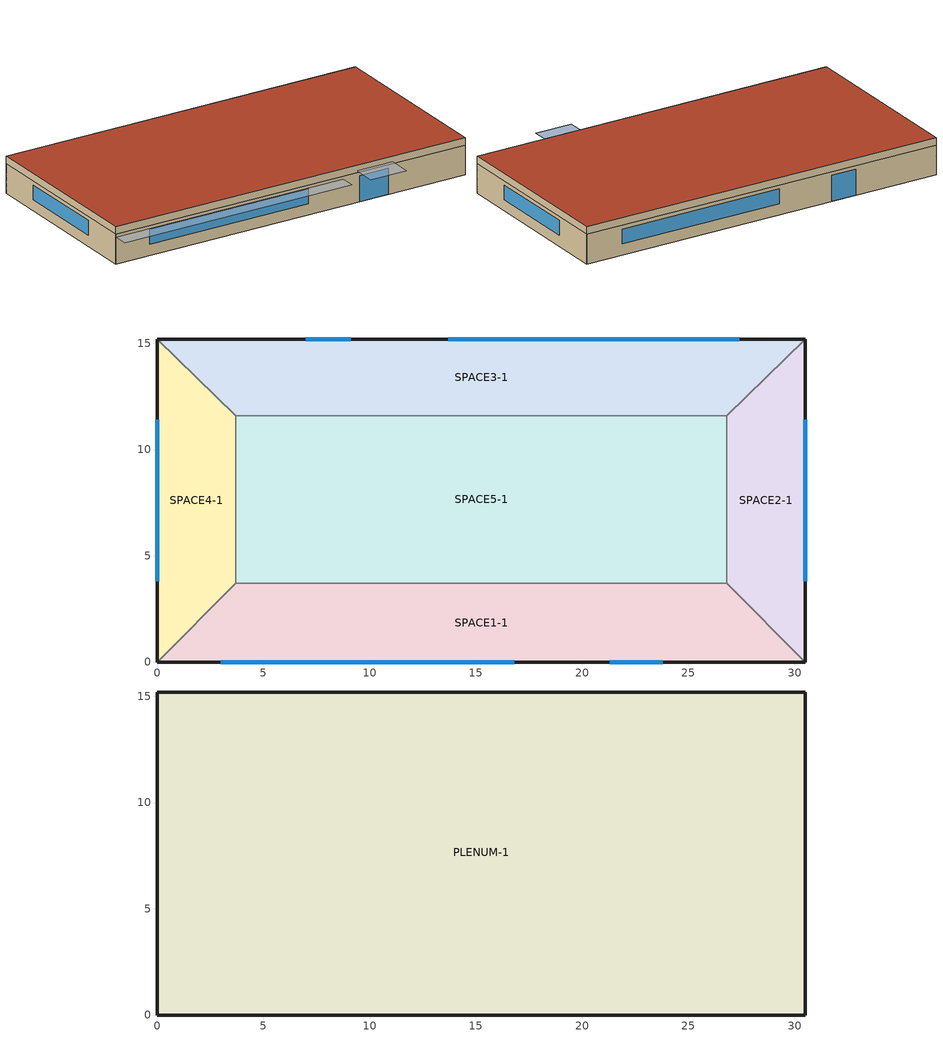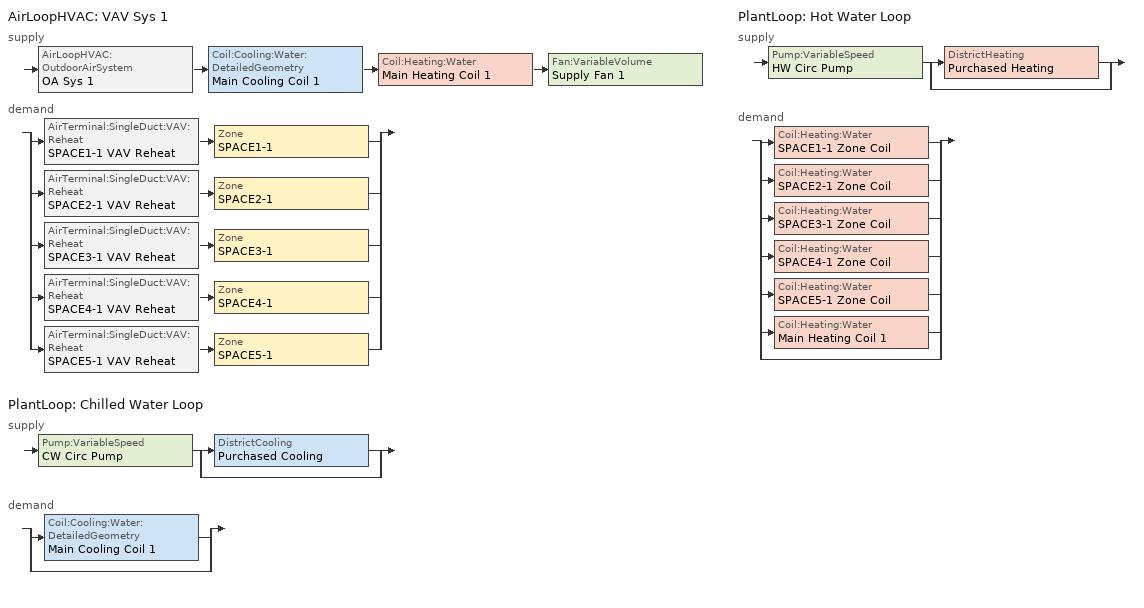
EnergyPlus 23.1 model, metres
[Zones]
SPACE3-1
 floor ground (FLOOR-SLAB-1): 26.8,11.6 3.7,11.6 0,15.2 30.5,15.2 z0
 wall outside (WALL-1): 30.5,15.2 0,15.2 z0:2.4
 wall to SPACE2-1 (INT-WALL-1): 26.8,11.6 30.5,15.2 z0:2.4
 wall to SPACE4-1 (INT-WALL-1): 0,15.2 3.7,11.6 z0:2.4
 wall to SPACE5-1 (INT-WALL-1): 3.7,11.6 26.8,11.6 z0:2.4
 window (Sgl Grey 3mm): 9.1,15.2 7,15.2 z0:2.1
 window (Dbl Clr 3mm/13mm Air): 27.4,15.2 13.7,15.2 z0.9:2.1
SPACE1-1
 floor ground (FLOOR-SLAB-1): 26.8,3.7 30.5,0 0,0 3.7,3.7 z0
 wall outside (WALL-1): 0,0 30.5,0 z0:2.4
 wall to SPACE2-1 (INT-WALL-1): 30.5,0 26.8,3.7 z0:2.4
 wall to SPACE4-1 (INT-WALL-1): 3.7,3.7 0,0 z0:2.4
 wall to SPACE5-1 (INT-WALL-1): 26.8,3.7 3.7,3.7 z0:2.4
 window (Sgl Grey 3mm): 21.3,0 23.8,0 z0:2.1
 window (Dbl Clr 3mm/13mm Air): 3,0 16.8,0 z0.9:2.1
SPACE2-1
 floor ground (FLOOR-SLAB-1): 26.8,11.6 30.5,15.2 30.5,0 26.8,3.7 z0
 wall outside (WALL-1): 30.5,0 30.5,15.2 z0:2.4
 wall to SPACE5-1 (INT-WALL-1): 26.8,11.6 26.8,3.7 z0:2.4
 window (Dbl Clr 3mm/13mm Air): 30.5,3.8 30.5,11.4 z0.9:2.1
SPACE4-1
 floor ground (FLOOR-SLAB-1): 3.7,3.7 0,0 0,15.2 3.7,11.6 z0
 wall outside (WALL-1): 0,15.2 0,0 z0:2.4
 wall to SPACE5-1 (INT-WALL-1): 3.7,3.7 3.7,11.6 z0:2.4
 window (Dbl Clr 3mm/13mm Air): 0,11.4 0,3.8 z0.9:2.1
SPACE5-1
 floor ground (FLOOR-SLAB-1): 26.8,11.6 26.8,3.7 3.7,3.7 3.7,11.6 z0
PLENUM-1
 floor to SPACE1-1 (CLNG-1): 26.8,3.7 30.5,0 0,0 3.7,3.7 z2.4
 floor to SPACE2-1 (CLNG-1): 26.8,11.6 30.5,15.2 30.5,0 26.8,3.7 z2.4
 floor to SPACE3-1 (CLNG-1): 26.8,11.6 3.7,11.6 0,15.2 30.5,15.2 z2.4
 floor to SPACE4-1 (CLNG-1): 3.7,3.7 0,0 0,15.2 3.7,11.6 z2.4
 floor to SPACE5-1 (CLNG-1): 26.8,11.6 26.8,3.7 3.7,3.7 3.7,11.6 z2.4
 wall outside (WALL-1): 30.5,15.2 0,15.2 0,0 30.5,0 30.5,15.2 z2.4:3
 roof outside (ROOF-1): 0,15.2 0,0 30.5,0 30.5,15.2 z3
shading: 0,-1.3 0,0 19.8,0 19.8,-1.3 z2.2; 21,-2 21,0 24.1,0 24.1,-2 z2.6
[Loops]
AirLoopHVAC 'VAV Sys 1'
 supply: AirLoopHVAC:OutdoorAirSystem 'OA Sys 1' > Coil:Cooling:Water:DetailedGeometry 'Main Cooling Coil 1' > Coil:Heating:Water 'Main Heating Coil 1' > Fan:VariableVolume 'Supply Fan 1'
 demand: split
  | AirTerminal:SingleDuct:VAV:Reheat 'SPACE1-1 VAV Reheat' > Zone 'SPACE1-1'
  | AirTerminal:SingleDuct:VAV:Reheat 'SPACE2-1 VAV Reheat' > Zone 'SPACE2-1'
  | AirTerminal:SingleDuct:VAV:Reheat 'SPACE3-1 VAV Reheat' > Zone 'SPACE3-1'
  | AirTerminal:SingleDuct:VAV:Reheat 'SPACE4-1 VAV Reheat' > Zone 'SPACE4-1'
  | AirTerminal:SingleDuct:VAV:Reheat 'SPACE5-1 VAV Reheat' > Zone 'SPACE5-1'
PlantLoop 'Chilled Water Loop'
 supply: Pump:VariableSpeed 'CW Circ Pump' > split
  | DistrictCooling 'Purchased Cooling'
  | bypass
 demand: split
  | Coil:Cooling:Water:DetailedGeometry 'Main Cooling Coil 1'
  | bypass
PlantLoop 'Hot Water Loop'
 supply: Pump:VariableSpeed 'HW Circ Pump' > split
  | DistrictHeating 'Purchased Heating'
  | bypass
 demand: split
  | Coil:Heating:Water 'SPACE1-1 Zone Coil'
  | Coil:Heating:Water 'SPACE2-1 Zone Coil'
  | Coil:Heating:Water 'SPACE3-1 Zone Coil'
  | Coil:Heating:Water 'SPACE4-1 Zone Coil'
  | Coil:Heating:Water 'SPACE5-1 Zone Coil'
  | Coil:Heating:Water 'Main Heating Coil 1'
  | bypass
[Building]
Building: Loads convergence tolerance value=0.04; Maximum number of warmup days=25; Minimum number of warmup days=6; North axis=30; Solar distribution=FullExterior; Temperature convergence tolerance value=0.4; Terrain=City
[Site:GroundTemperature:BuildingSurface]
20.03, 20.03, 20.13, 20.3, 20.43, 20.52, 20.62, 20.77, 20.78, 20.55, 20.44, 20.2
[Site:Location]
CHICAGO_IL_USA TMY2-94846: Elevation=190; Latitude=41.78; Longitude=-87.75; Time zone=-6
[SizingPeriod:DesignDay] Barometric pressure=99063; Day of month=21; Daylight saving time indicator=No; Humidity condition type=WetBulb; Rain indicator=No; Snow indicator=No; Solar model indicator=ASHRAEClearSky
Name | Daily dry bulb temperature range | Day type | Maximum dry bulb temperature | Month | Sky clearness | Wetbulb or dewpoint at maximum dry bulb | Wind direction | Wind speed
CHICAGO_IL_USA Annual Cooling 1% Design Conditions DB/MCWB | 10.7 | SummerDesignDay | 31.5 | 7 | 1 | 23 | 230 | 5.3
CHICAGO_IL_USA Annual Heating 99% Design Conditions DB | 0 | WinterDesignDay | -17.3 | 1 | 0 | -17.3 | 270 | 4.9
[Construction]
CLNG-1: MAT-CLNG-1
Dbl Clr 3mm/13mm Air: CLEAR 3MM, AIR 13MM, CLEAR 3MM
FLOOR-SLAB-1: CC03
INT-WALL-1: GP02, AL21, GP02
ROOF-1: RG01, BR01, IN46, WD01
Sgl Grey 3mm: GREY 3MM
WALL-1: WD01, PW03, IN02, GP01
[Material] Thermal absorptance=0.9
Name | Conductivity | Density | Roughness | Solar absorptance | Specific heat | Thickness | Visible absorptance
BR01 | 0.162 | 1121 | VeryRough | 0.7 | 1464 | 0.0095 | 0.7
CC03 | 1.31 | 2243 | MediumRough | 0.65 | 837 | 0.1016 | 0.65
GP01 | 0.16 | 801 | MediumSmooth | 0.75 | 837 | 0.0127 | 0.75
GP02 | 0.16 | 801 | MediumSmooth | 0.75 | 837 | 0.0159 | 0.75
IN02 | 0.043 | 10 | Rough | 0.75 | 837 | 0.0901 | 0.75
IN46 | 0.023 | 24 | VeryRough | 0.5 | 1590 | 0.0762 | 0.5
PW03 | 0.115 | 545 | MediumSmooth | 0.78 | 1213 | 0.0127 | 0.78
RG01 | 1.442 | 881 | Rough | 0.65 | 1674 | 0.0127 | 0.65
WD01 | 0.115 | 513 | MediumSmooth | 0.78 | 1381 | 0.0191 | 0.78
[Material:AirGap]
AL21: Thermal resistance=0.157
[Material:NoMass]
MAT-CLNG-1: Roughness=Rough; Solar absorptance=0.65; Thermal absorptance=0.65; Thermal resistance=0.652259; Visible absorptance=0.65
[WindowMaterial:Gas]
AIR 13MM: Gas type=Air; Thickness=0.0127
[WindowMaterial:Glazing] Back side infrared hemispherical emissivity=0.84; Conductivity=0.9; Front side infrared hemispherical emissivity=0.84; Infrared transmittance at normal incidence=0; Optical data type=SpectralAverage; Thickness=0.003
Name | Back side solar reflectance at normal incidence | Back side visible reflectance at normal incidence | Front side solar reflectance at normal incidence | Front side visible reflectance at normal incidence | Solar transmittance at normal incidence | Visible transmittance at normal incidence
CLEAR 3MM | 0.075 | 0.081 | 0.075 | 0.081 | 0.837 | 0.898
GREY 3MM | 0.061 | 0.061 | 0.061 | 0.061 | 0.626 | 0.611
[AirLoopHVAC]
VAV Sys 1: Design supply air flow rate=1.56
[AirLoopHVAC:ReturnPlenum]
Return-Plenum-1: Zone=PLENUM-1
[AirTerminal:SingleDuct:VAV:Reheat] Availability schedule=ReheatCoilAvailSched; Constant minimum air flow fraction=0.3; Convergence tolerance=0.0001; Damper heating action=ReverseWithLimits; Maximum flow fraction during reheat=Autosize; Maximum flow per zone floor area during reheat=Autosize; Maximum hot water or steam flow rate=0.0003; Minimum hot water or steam flow rate=0; Zone minimum air flow input method=Constant
Name | Maximum air flow rate | Reheat coil
SPACE1-1 VAV Reheat | 0.33 | SPACE1-1 Zone Coil
SPACE2-1 VAV Reheat | 0.25 | SPACE2-1 Zone Coil
SPACE3-1 VAV Reheat | 0.34 | SPACE3-1 Zone Coil
SPACE4-1 VAV Reheat | 0.27 | SPACE4-1 Zone Coil
SPACE5-1 VAV Reheat | 0.37 | SPACE5-1 Zone Coil
[AvailabilityManager:NightCycle]
VAV Sys 1 Avail: Applicability schedule=SysAvailApplicSch; Control type=CycleOnAny; Control zone or zone list=SPACE1-1; Cycling run time=7200; Cycling run time control type=FixedRunTime; Fan schedule=FanAvailSched; Thermostat tolerance=1
[Coil:Cooling:Water:DetailedGeometry]
Main Cooling Coil 1: Availability schedule=CoolingCoilAvailSched; Coil depth=0.165098; Fin diameter=0.435072; Fin spacing=0.00181429; Fin surface area=101.716; Fin thermal conductivity=203.883; Fin thickness=0.00149998; Maximum water flow rate=0.0008; Minimum airflow area=0.810606; Number of tube rows=6; Number of tubes per row=16; Total tube inside area=6.20007; Tube depth spacing=0.0258998; Tube inside diameter=0.01445; Tube outside diameter=0.0158798; Tube outside surface area=6.23816; Tube thermal conductivity=385.765
[Coil:Heating:Water] Maximum water flow rate=0.0003; Performance input method=UFactorTimesAreaAndDesignWaterFlowRate; Rated capacity=Autosize; Rated inlet air temperature=16.6; Rated inlet water temperature=82.2; Rated outlet air temperature=32.2; Rated outlet water temperature=71.1
Name | Availability schedule | U factor times area value
Main Heating Coil 1 | HeatingCoilAvailSched | 500
SPACE1-1 Zone Coil; SPACE3-1 Zone Coil; SPACE5-1 Zone Coil | ReheatCoilAvailSched | 300
SPACE2-1 Zone Coil; SPACE4-1 Zone Coil | ReheatCoilAvailSched | 150
[Controller:OutdoorAir]
OA Controller 1: Economizer control action type=ModulateFlow; Economizer control type=FixedDryBulb; Economizer maximum limit dry bulb temperature=19; Economizer minimum limit dry bulb temperature=4; Lockout type=NoLockout; Maximum outdoor air flow rate=1.56; Minimum limit type=FixedMinimum; Minimum outdoor air flow rate=0.468; Minimum outdoor air schedule=Min OA Sched
[Controller:WaterCoil] Actuator variable=Flow; Control variable=Temperature; Controller convergence tolerance=0.001
Name | Action | Maximum actuated flow | Minimum actuated flow
Central Cooling Coil Contoller 1 | Reverse | 0.0008 | 0
Central Heating Coil Contoller 1 | Normal | 0.0003 | 1e-08
[DesignSpecification:OutdoorAir] Outdoor air flow per person=0.00944; Outdoor air flow per zone=0; Outdoor air flow per zone floor area=0; Outdoor air method=Flow/Person
SZ DSOA PLENUM-1; SZ DSOA SPACE1-1; SZ DSOA SPACE2-1; SZ DSOA SPACE3-1; SZ DSOA SPACE4-1; SZ DSOA SPACE5-1
[DistrictCooling]
Purchased Cooling: Nominal capacity=900000
[DistrictHeating]
Purchased Heating: Nominal capacity=1000000
[ElectricEquipment] Design level calculation method=EquipmentLevel; Fraction latent=0; Fraction lost=0; Fraction radiant=0.3; Schedule=EQUIP-1
Name | Design level | Zone or zonelist or space or spacelist
SPACE1-1 ElecEq 1 | 1056 | SPACE1-1
SPACE2-1 ElecEq 1 | 456 | SPACE2-1
SPACE3-1 ElecEq 1 | 1056 | SPACE3-1
SPACE4-1 ElecEq 1 | 456 | SPACE4-1
SPACE5-1 ElecEq 1 | 1976 | SPACE5-1
[Fan:VariableVolume]
Supply Fan 1: Availability schedule=FanAvailSched; Fan power coefficient 1=0.350712; Fan power coefficient 2=0.308505; Fan power coefficient 3=-0.541374; Fan power coefficient 4=0.871988; Fan power coefficient 5=0; Fan power minimum air flow rate=0.45; Fan power minimum flow rate input method=FixedFlowRate; Fan total efficiency=0.7; Maximum flow rate=1.56; Motor efficiency=0.9; Motor in airstream fraction=1; Pressure rise=600
[Lights] Design level calculation method=LightingLevel; End use subcategory=GeneralLights; Fraction radiant=0.59; Fraction replaceable=0; Fraction visible=0.2; Return air fraction=0.2; Schedule=LIGHTS-1
Name | Lighting level | Zone or zonelist or space or spacelist
SPACE1-1 Lights 1 | 1584 | SPACE1-1
SPACE2-1 Lights 1 | 684 | SPACE2-1
SPACE3-1 Lights 1 | 1584 | SPACE3-1
SPACE4-1 Lights 1 | 684 | SPACE4-1
SPACE5-1 Lights 1 | 2964 | SPACE5-1
[People] Activity level schedule=ActSchd; Fraction radiant=0.3; Number of people calculation method=People; Number of people schedule=OCCUPY-1
Name | Number of people | Zone or zonelist or space or spacelist
SPACE1-1 People 1 | 11 | SPACE1-1
SPACE2-1 People 1 | 5 | SPACE2-1
SPACE3-1 People 1 | 11 | SPACE3-1
SPACE4-1 People 1 | 5 | SPACE4-1
SPACE5-1 People 1 | 20 | SPACE5-1
[PlantEquipmentList]
Cooling Plant: Purchased Cooling, DistrictCooling
heating plant: Purchased Heating, DistrictHeating
[PlantEquipmentOperation:CoolingLoad]
CW Purchased Only: Load range 1 lower limit=0; Load range 1 upper limit=900000; Range 1 equipment list=Cooling Plant
[PlantEquipmentOperation:HeatingLoad]
Purchased Only: Load range 1 lower limit=0; Load range 1 upper limit=1000000; Range 1 equipment list=heating plant
[PlantEquipmentOperationSchemes] Control scheme 1 schedule=PlantOnSched
Name | Control scheme 1
CW Loop Operation | CW Purchased Only
Hot Loop Operation | Purchased Only
[PlantLoop] Fluid type=Water; Load distribution scheme=Optimal; Minimum loop flow rate=0; Plant loop volume=Autocalculate
Name | Maximum loop flow rate | Maximum loop temperature | Minimum loop temperature | Plant equipment operation scheme
Chilled Water Loop | 0.0009 | 98 | 1 | CW Loop Operation
Hot Water Loop | 0.0019 | 100 | 10 | Hot Loop Operation
[Pump:VariableSpeed] Design minimum flow rate=0; Design pump head=300000; Fraction of motor inefficiencies to fluid stream=0; Motor efficiency=0.87; Pump control type=Intermittent; Coefficient 1 of the part load performance curve=0; Coefficient 2 of the part load performance curve=1; Coefficient 3 of the part load performance curve=0; Coefficient 4 of the part load performance curve=0
Name | Design maximum flow rate | Design power consumption
CW Circ Pump | 0.0009 | 385
HW Circ Pump | 0.0018 | 775
[SetpointManager:MixedAir]
Mixed Air Temp Manager 1: Control variable=Temperature; Setpoint node or nodelist=Main Branch SetPoint Node List
[SetpointManager:Scheduled] Control variable=Temperature
Name | Schedule | Setpoint node or nodelist
Chilled Water Loop Setpoint Manager | CW Loop Temp Schedule | Chilled Water Loop Setpoint Node List
Hot Water Loop Setpoint Manager | HW Loop Temp Schedule | Hot Water Loop Setpoint Node List
Supply Air Temp Manager 1 | Seasonal Reset Supply Air Temp Sch | Supply Air Temp Nodes 1
[Sizing:System]
VAV Sys 1: 100 outdoor air in cooling=No; 100 outdoor air in heating=No; Central cooling capacity control method=VAV; Central cooling design supply air humidity ratio=0.008; Central cooling design supply air temperature=12.8; Central heating design supply air humidity ratio=0.008; Central heating design supply air temperature=16.7; Central heating maximum system air flow ratio=0.3; Cooling design capacity=Autosize; Cooling design capacity method=CoolingDesignCapacity; Cooling supply air flow rate=0; Cooling supply air flow rate method=DesignDay; Design outdoor air flow rate=0.468; Heating design capacity=Autosize; Heating design capacity method=HeatingDesignCapacity; Heating supply air flow rate=0; Heating supply air flow rate method=DesignDay; Precool design humidity ratio=0.008; Precool design temperature=11; Preheat design humidity ratio=0.008; Preheat design temperature=7; Type of load to size on=Sensible; Type of zone sum to use=NonCoincident; Zone maximum outdoor air fraction=1
[Sizing:Zone] Account for dedicated outdoor air system=No; Cooling design air flow method=DesignDay; Cooling design air flow rate=0; Dedicated outdoor air high setpoint temperature for design=Autosize; Dedicated outdoor air low setpoint temperature for design=Autosize; Dedicated outdoor air system control strategy=NeutralSupplyAir; Heating design air flow method=DesignDay; Heating design air flow rate=0; Zone cooling design supply air humidity ratio=0.009; Zone cooling design supply air temperature=14; Zone cooling design supply air temperature input method=SupplyAirTemperature; Zone cooling sizing factor=0; Zone heating design supply air humidity ratio=0.004; Zone heating design supply air temperature=50; Zone heating design supply air temperature input method=SupplyAirTemperature; Zone heating sizing factor=0
Name | Design specification outdoor air object
PLENUM-1 | SZ DSOA PLENUM-1
SPACE1-1 | SZ DSOA SPACE1-1
SPACE2-1 | SZ DSOA SPACE2-1
SPACE3-1 | SZ DSOA SPACE3-1
SPACE4-1 | SZ DSOA SPACE4-1
SPACE5-1 | SZ DSOA SPACE5-1
[ThermostatSetpoint:DualSetpoint]
DualSetPoint: Cooling setpoint temperature schedule=Clg-SetP-Sch; Heating setpoint temperature schedule=Htg-SetP-Sch
[ThermostatSetpoint:SingleCooling]
CoolingSetpoint: Setpoint temperature schedule=Clg-SetP-Sch
[ThermostatSetpoint:SingleHeating]
HeatingSetpoint: Setpoint temperature schedule=Htg-SetP-Sch
[Zone] Multiplier=1; Type=1
Name | Ceiling height | Volume
PLENUM-1 | 0.6096 | 283.2
SPACE1-1; SPACE3-1 | 2.4384 | 239.247
SPACE2-1; SPACE4-1 | 2.4384 | 103.311
SPACE5-1 | 2.4384 | 447.683
[ZoneControl:Thermostat] Control 1=CoolingSetPoint; Control 2=HeatingSetpoint; Control 3=DualSetPoint; Control type schedule=Zone Control Type Sched
Name | Zone or zonelist
SPACE1-1 Control | SPACE1-1
SPACE2-1 Control | SPACE2-1
SPACE3-1 Control | SPACE3-1
SPACE4-1 Control | SPACE4-1
SPACE5-1 Control | SPACE5-1
[Zone equipment]
SPACE1-1: SPACE1-1 VAV Reheat
SPACE2-1: SPACE2-1 VAV Reheat
SPACE3-1: SPACE3-1 VAV Reheat
SPACE4-1: SPACE4-1 VAV Reheat
SPACE5-1: SPACE5-1 VAV Reheat
[ZoneInfiltration:DesignFlowRate] Constant term coefficient=0; Design flow rate calculation method=Flow/Zone; Schedule=INFIL-SCH; Temperature term coefficient=0; Velocity squared term coefficient=0; Velocity term coefficient=0.2237
Name | Design flow rate | Zone or zonelist or space or spacelist
SPACE1-1 Infil 1 | 0.0167 | SPACE1-1
SPACE2-1 Infil 1 | 0.00717 | SPACE2-1
SPACE3-1 Infil 1 | 0.0167 | SPACE3-1
SPACE4-1 Infil 1 | 0.00717 | SPACE4-1
SPACE5-1 Infil 1 | 0.031089 | SPACE5-1
[Schedule:Compact]
ActSchd: Through: 12/31, For: AllDays, Until: 24:00, 117.24
CW Loop Temp Schedule: Through: 12/31, For: AllDays, Until: 24:00, 6.67
Clg-SetP-Sch: Through: 12/31, For: SummerDesignDay, Until: 24:00, 23.9, For: WinterDesignDay, Until: 24:00, 40, For: WeekDays, Until: 7:00, 40, Until: 18:00, 23.9, Until: 24:00, 40, For: WeekEnds Holiday, Until: 7:00, 40, Until: 13:00, 23.9, Until: 24:00, 32.2, For: AllOtherDays, Until: 7:00, 40, Until: 18:00, 23.9, Until: 24:00, 40
CoolingCoilAvailSched: Through: 3/31, For: AllDays, Until: 24:00, 0, Through: 9/30, For: WeekDays, Until: 7:00, 0, Until: 18:00, 1, Until: 24:00, 0, For: WeekEnds Holiday, Until: 7:00, 0, Until: 13:00, 1, Until: 24:00, 0, For: SummerDesignDay WinterDesignDay, Until: 24:00, 1, For: AllOtherDays, Until: 24:00, 0, Through: 12/31, For: AllDays, Until: 24:00, 0
EQUIP-1: Through: 12/31, For: WeekDays SummerDesignDay CustomDay1 CustomDay2, Until: 8:00, 0.02, Until: 9:00, 0.4, Until: 14:00, 0.9, Until: 15:00, 0.8, Until: 16:00, 0.7, Until: 18:00, 0.5, Until: 20:00, 0.3, Until: 24:00, 0.02, For: Weekends WinterDesignDay Holiday, Until: 24:00, 0.2
FanAvailSched: Through: 3/31, For: WeekDays, Until: 7:00, 0, Until: 18:00, 1, Until: 24:00, 0, For: WeekEnds Holiday, Until: 7:00, 0, Until: 13:00, 1, Until: 24:00, 0, For: SummerDesignDay WinterDesignDay, Until: 24:00, 1, For: AllOtherDays, Until: 24:00, 0, Through: 9/30, For: WeekDays, Until: 7:00, 0, Until: 18:00, 1, Until: 24:00, 0, For: WeekEnds Holiday, Until: 7:00, 0, Until: 13:00, 1, Until: 24:00, 0, For: SummerDesignDay WinterDesignDay, Until: 24:00, 1, For: AllOtherDays, Until: 24:00, 0, Through: 12/31, For: WeekDays, Until: 7:00, 0, Until: 18:00, 1, Until: 24:00, 0, For: WeekEnds Holiday, Until: 7:00, 0, Until: 13:00, 1, Until: 24:00, 0, For: SummerDesignDay WinterDesignDay, Until: 24:00, 1, For: AllOtherDays, Until: 24:00, 0
HW Loop Temp Schedule: Through: 12/31, For: AllDays, Until: 24:00, 60
HeatingCoilAvailSched; SysAvailApplicSch: Through: 3/31, For: AllDays, Until: 24:00, 1, Through: 9/30, For: AllDays, Until: 24:00, 0, Through: 12/31, For: AllDays, Until: 24:00, 1
Htg-SetP-Sch: Through: 12/31, For: SummerDesignDay, Until: 24:00, 12.8, For: WinterDesignDay, Until: 24:00, 21.1, For: WeekDays, Until: 7:00, 15, Until: 18:00, 21.1, Until: 24:00, 15, For: WeekEnds Holiday, Until: 7:00, 15, Until: 13:00, 21.1, Until: 24:00, 15, For: AllOtherDays, Until: 7:00, 21.1, Until: 18:00, 21.1, Until: 24:00, 21.1
INFIL-SCH: Through: 3/31, For: AllDays, Until: 24:00, 1, Through: 10/31, For: AllDays, Until: 24:00, 0, Through: 12/31, For: AllDays, Until: 24:00, 1
LIGHTS-1: Through: 12/31, For: WeekDays SummerDesignDay CustomDay1 CustomDay2, Until: 8:00, 0.05, Until: 9:00, 0.9, Until: 10:00, 0.95, Until: 11:00, 1, Until: 12:00, 0.95, Until: 13:00, 0.8, Until: 14:00, 0.9, Until: 18:00, 1, Until: 19:00, 0.6, Until: 21:00, 0.2, Until: 24:00, 0.05, For: Weekends WinterDesignDay Holiday, Until: 24:00, 0.05
Min OA Sched: Through: 12/31, For: Weekdays, Until: 6:00, 0.02, Until: 18:00, 1, Until: 24:00, 0.02, For: AllOtherDays, Until: 24:00, 0.02
OCCUPY-1: Through: 12/31, For: WeekDays SummerDesignDay CustomDay1 CustomDay2, Until: 8:00, 0, Until: 11:00, 1, Until: 12:00, 0.8, Until: 13:00, 0.4, Until: 14:00, 0.8, Until: 18:00, 1, Until: 19:00, 0.5, Until: 21:00, 0.1, Until: 24:00, 0, For: Weekends WinterDesignDay Holiday, Until: 24:00, 0
PlantOnSched: Through: 12/31, For: AllDays, Until: 24:00, 1
ReheatCoilAvailSched: Through: 3/31, For: AllDays, Until: 24:00, 1, Through: 9/30, For: WeekDays, Until: 7:00, 0, Until: 18:00, 1, Until: 24:00, 0, For: WeekEnds Holiday, Until: 7:00, 0, Until: 13:00, 1, Until: 24:00, 0, For: SummerDesignDay WinterDesignDay, Until: 24:00, 1, For: AllOtherDays, Until: 24:00, 0, Through: 12/31, For: AllDays, Until: 24:00, 1
Seasonal Reset Supply Air Temp Sch: Through: 3/31, For: AllDays, Until: 24:00, 16, Through: 9/30, For: AllDays, Until: 24:00, 13, Through: 12/31, For: AllDays, Until: 24:00, 16
Zone Control Type Sched: Through: 12/31, For: SummerDesignDay, Until: 24:00, 2, For: WinterDesignDay, Until: 24:00, 1, For: AllOtherDays, Until: 24:00, 4
